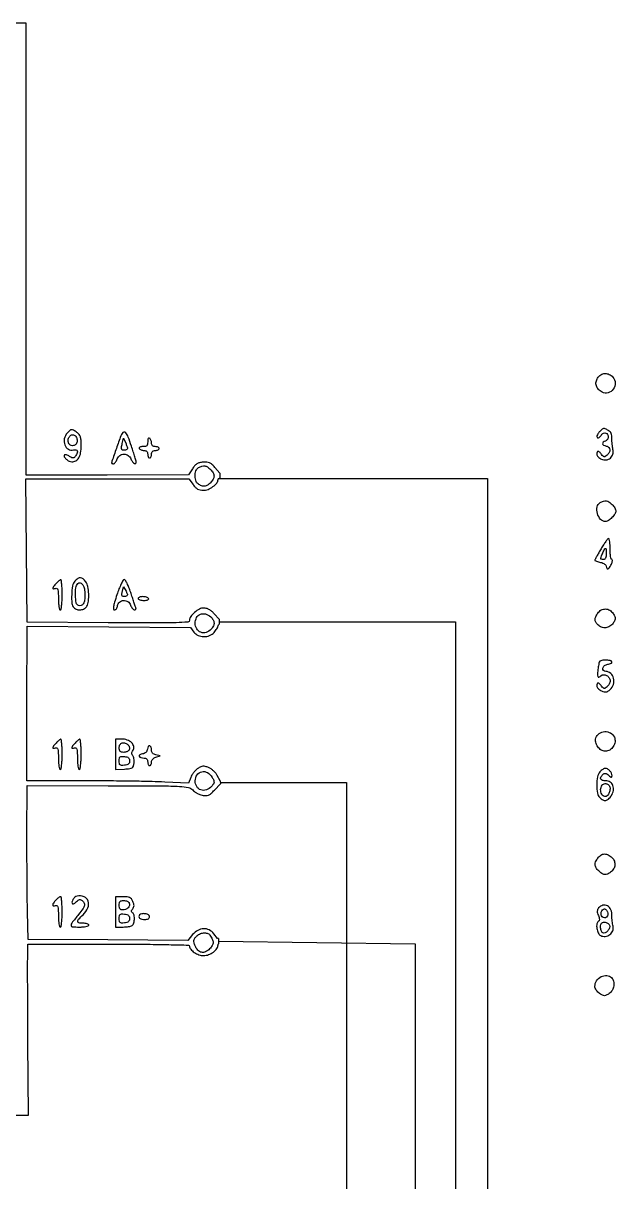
# Model space of a CAD drawing. Header units: millimetres. Extents: x 357084 to 357504, y 509210 to 509507.
# Drawn here: x 357161.07 to 357184.48, y 509430.18 to 509476.01 of the extents above; entities that cross this region are included whole.
import ezdxf

# ---------------------------------------------------------------- set-up
doc = ezdxf.new("R2010")
doc.units = ezdxf.units.MM

msp = doc.modelspace()

# ---------------------------------------------------------------- linework, layer by layer
for p, q in [((357168.831, 509458.208), (357168.838, 509458.017)), ((357168.814, 509452.438), (357168.814, 509452.234)), ((357168.854, 509446.036), (357168.86, 509445.929)), ((357168.783, 509439.809), (357168.783, 509439.601))]:
    msp.add_line(p, q)
at = {"color": 30}
for p, q in [((357168.783, 509457.999), (357179.418, 509457.999)), ((357179.418, 509457.999), (357179.418, 509397.579)), ((357168.814, 509452.336), (357178.152, 509452.336)), ((357178.152, 509452.336), (357178.152, 509394.325)), ((357168.857, 509445.982), (357173.844, 509445.982)), ((357173.844, 509445.982), (357173.844, 509383.772)), ((357168.783, 509439.705), (357176.554, 509439.601)), ((357176.554, 509439.601), (357176.554, 509371.744))]:
    msp.add_line(p, q, dxfattribs=at)
for points in [[(357168.838, 509458.208), (357168.831, 509458.208), (357168.638, 509458.437, 0.029934), (357168.526, 509458.555, 0.083303), (357168.431, 509458.618, 0.088791), (357168.324, 509458.645, 0.037176), (357168.175, 509458.643, 0.040727), (357168.034, 509458.62, 0.078279), (357167.929, 509458.575, 0.076223), (357167.841, 509458.499, 0.036896), (357167.753, 509458.379), (357167.602, 509458.138), (357164.391, 509458.135), (357161.181, 509458.132), (357161.181, 509467.069), (357161.181, 509476.005), (357156.225, 509476.005)], [(357168.814, 509452.438), (357168.616, 509452.65, 0.035109), (357168.515, 509452.744, 0.043929), (357168.408, 509452.816, 0.04916), (357168.303, 509452.861, 0.076894), (357168.207, 509452.876, 0.121249), (357168.034, 509452.833, 0.056384), (357167.841, 509452.703, 0.056906), (357167.688, 509452.538, 0.16022), (357167.639, 509452.39, -0.393369), (357167.574, 509452.32, -0.010349), (357167.108, 509452.296, -0.008223), (357166.303, 509452.285, -0.000875), (357164.429, 509452.293), (357161.219, 509452.313), (357161.198, 509455.147), (357161.178, 509457.982), (357164.394, 509457.982), (357167.611, 509457.982), (357167.778, 509457.757, 0.036482), (357167.87, 509457.65, 0.069892), (357167.96, 509457.581, 0.076149), (357168.06, 509457.544, 0.051338), (357168.181, 509457.532, 0.096379), (357168.37, 509457.568, 0.061464), (357168.566, 509457.677, 0.064415), (357168.717, 509457.82, 0.172587), (357168.766, 509457.958, -0.407568), (357168.824, 509458.017, -0.00002), (357168.838, 509458.017, -0.003644)], [(357168.854, 509446.036), (357168.848, 509446.036), (357168.735, 509446.254, 0.053765), (357168.675, 509446.344, 0.034321), (357168.589, 509446.435, 0.034287), (357168.49, 509446.514, 0.052968), (357168.394, 509446.566, 0.028984), (357168.264, 509446.611, 0.089899), (357168.171, 509446.62, 0.092744), (357168.083, 509446.596, 0.032082), (357167.968, 509446.531, 0.049746), (357167.886, 509446.465, 0.030829), (357167.804, 509446.373, 0.030752), (357167.733, 509446.271, 0.047689), (357167.686, 509446.174), (357167.602, 509445.947), (357166.663, 509445.994, 0.007079), (357166.157, 509446.012, 0.001801), (357165.337, 509446.028, 0.001836), (357164.399, 509446.038, 0.001858), (357163.465, 509446.042), (357161.207, 509446.042), (357161.213, 509449.102), (357161.219, 509452.162), (357164.446, 509452.132), (357167.674, 509452.101), (357167.812, 509451.925, 0.122326), (357167.98, 509451.795, 0.101027), (357168.202, 509451.746, 0.098721), (357168.429, 509451.788, 0.110905), (357168.613, 509451.914, 0.027063), (357168.671, 509451.984, 0.028583), (357168.721, 509452.059, 0.029783), (357168.756, 509452.128, 0.102457), (357168.766, 509452.176, -0.36535), (357168.814, 509452.234, -0.000236)], [(357168.783, 509439.809), (357168.75, 509439.809), (357168.602, 509439.997, 0.112939), (357168.418, 509440.146, 0.125675), (357168.195, 509440.192, 0.117254), (357167.965, 509440.126, 0.08993), (357167.763, 509439.959), (357167.573, 509439.732), (357164.418, 509439.752), (357161.264, 509439.772), (357161.239, 509440.86, -0.002881), (357161.229, 509441.411, -0.001008), (357161.222, 509442.203, -0.001), (357161.217, 509443.074, -0.001169), (357161.216, 509443.902), (357161.219, 509445.854), (357164.425, 509445.848, -0.000661), (357166.552, 509445.842, -0.011494), (357167.244, 509445.823, -0.034897), (357167.598, 509445.78, -0.173776), (357167.767, 509445.68, 0.059424), (357167.836, 509445.614, 0.033557), (357167.934, 509445.551, 0.033016), (357168.042, 509445.5, 0.045971), (357168.145, 509445.47, 0.044827), (357168.285, 509445.456, 0.104875), (357168.387, 509445.476, 0.082682), (357168.487, 509445.54, 0.020794), (357168.625, 509445.676), (357168.86, 509445.929)], [(357155.908, 509432.825), (357161.273, 509432.825), (357161.255, 509435.698, -0.000424), (357161.248, 509436.835, -0.000553), (357161.245, 509437.875, -0.000408), (357161.243, 509438.747, -0.005128), (357161.246, 509439.077), (357161.256, 509439.584), (357164.448, 509439.584, -0.001599), (357165.835, 509439.579, -0.004282), (357166.823, 509439.565, -0.001003), (357167.604, 509439.545, -0.406171), (357167.639, 509439.509, 0.177206), (357167.685, 509439.383, 0.069825), (357167.825, 509439.258, 0.064301), (357168.012, 509439.165, 0.083583), (357168.2, 509439.133, 0.089983), (357168.395, 509439.169, 0.071858), (357168.582, 509439.272, 0.077716), (357168.719, 509439.413, 0.154884), (357168.766, 509439.56, -0.200897), (357168.783, 509439.601, -0.000324)]]:
    msp.add_lwpolyline(points, format="xyb")
for points in [[(357184.367, 509462.008, -0.179856), (357184.459, 509461.778, -0.163442), (357184.383, 509461.533, -0.169819), (357184.178, 509461.39, -0.191336), (357183.939, 509461.415, -0.08305), (357183.796, 509461.524, -0.113959), (357183.714, 509461.663, -0.12072), (357183.704, 509461.819, -0.100943), (357183.765, 509461.972, -0.106286), (357183.892, 509462.098, -0.127738), (357184.052, 509462.15, -0.125072), (357184.219, 509462.117, -0.099458)], [(357183.849, 509459.859, 0.046512), (357183.776, 509459.771, 0.083733), (357183.737, 509459.686, 0.16921), (357183.741, 509459.627, 0.299948), (357183.779, 509459.602, 0.153825), (357183.803, 509459.609, 0.029782), (357183.84, 509459.638, 0.029146), (357183.88, 509459.678, 0.02332), (357183.918, 509459.726, -0.128219), (357183.999, 509459.792, -0.194797), (357184.088, 509459.796, -0.188903), (357184.156, 509459.736, -0.121534), (357184.182, 509459.633, -0.091671), (357184.173, 509459.587, -0.066724), (357184.149, 509459.542, -0.065174), (357184.112, 509459.504, -0.078133), (357184.069, 509459.479, 0.075202), (357183.983, 509459.43, 0.279596), (357183.962, 509459.374, 0.229167), (357184.002, 509459.32, 0.056941), (357184.107, 509459.28, -0.125373), (357184.208, 509459.224, -0.185766), (357184.251, 509459.133, -0.156066), (357184.226, 509459.024, -0.085267), (357184.136, 509458.919, -0.037994), (357184.068, 509458.871, -0.169615), (357184.02, 509458.861, -0.167015), (357183.977, 509458.883, -0.036575), (357183.921, 509458.948, 0.032768), (357183.842, 509459.043, 0.185372), (357183.783, 509459.071, 0.34643), (357183.744, 509459.045, 0.078175), (357183.731, 509458.962, 0.132443), (357183.745, 509458.912, 0.056845), (357183.786, 509458.856, 0.050737), (357183.847, 509458.803, 0.046698), (357183.919, 509458.762, 0.13766), (357184.102, 509458.734, 0.147959), (357184.268, 509458.807, 0.145713), (357184.367, 509458.96, 0.132521), (357184.371, 509459.149, -0.024481), (357184.354, 509459.239, -0.012319), (357184.34, 509459.354, -0.012202), (357184.331, 509459.473, -0.017696), (357184.33, 509459.579, 0.039196), (357184.324, 509459.692, 0.071377), (357184.299, 509459.781, 0.084769), (357184.254, 509459.848, 0.081157), (357184.189, 509459.898, 0.017688), (357184.064, 509459.96, 0.134659), (357184, 509459.97, 0.146509), (357183.943, 509459.945, 0.022188)], [(357162.807, 509459.797, 0.133316), (357162.692, 509459.571, 0.142209), (357162.712, 509459.324, 0.173355), (357162.852, 509459.158, 0.197603), (357163.058, 509459.13, -0.105279), (357163.153, 509459.135, -0.283791), (357163.201, 509459.092, -0.17242), (357163.198, 509459.007, -0.04616), (357163.135, 509458.883, -0.058507), (357163.09, 509458.829, -0.179882), (357163.047, 509458.81, -0.129294), (357162.992, 509458.821, -0.024814), (357162.903, 509458.87, 0.028178), (357162.839, 509458.905, 0.040122), (357162.778, 509458.928, 0.045876), (357162.729, 509458.937, 0.224652), (357162.703, 509458.928, 0.33141), (357162.693, 509458.861, 0.07953), (357162.765, 509458.767, 0.067031), (357162.878, 509458.685, 0.123356), (357162.987, 509458.658, 0.129856), (357163.149, 509458.701, 0.132711), (357163.266, 509458.817, 0.092728), (357163.337, 509459.015, 0.039182), (357163.359, 509459.297, 0.016048), (357163.352, 509459.514, 0.061632), (357163.327, 509459.646, 0.092796), (357163.277, 509459.739, 0.069927), (357163.192, 509459.818, 0.019959), (357163.053, 509459.907, 0.147108), (357162.977, 509459.926, 0.168768), (357162.909, 509459.898, 0.028359)], [(357163.194, 509459.453, -0.07293), (357163.174, 509459.387, -0.099657), (357163.138, 509459.338, -0.102999), (357163.086, 509459.307, -0.082639), (357163.022, 509459.296, -0.166849), (357162.916, 509459.333, -0.158289), (357162.852, 509459.427, -0.134097), (357162.85, 509459.555, -0.110714), (357162.912, 509459.676, -0.187067), (357163.008, 509459.73, -0.205029), (357163.11, 509459.702, -0.151924), (357163.182, 509459.596, -0.110212)], [(357164.973, 509459.784, 0.052906), (357164.926, 509459.686, 0.001182), (357164.751, 509459.19, 0.00079), (357164.573, 509458.68, 0.083761), (357164.56, 509458.607, 0.262533), (357164.566, 509458.598, 0.059284), (357164.583, 509458.59, 0.046744), (357164.608, 509458.585, 0.030044), (357164.637, 509458.583, 0.17856), (357164.672, 509458.596, 0.048871), (357164.713, 509458.638, 0.042913), (357164.753, 509458.699, 0.033464), (357164.786, 509458.771, -0.054906), (357164.83, 509458.856, -0.092103), (357164.885, 509458.914, -0.09468), (357164.957, 509458.947, -0.06085), (357165.048, 509458.958, -0.063752), (357165.139, 509458.947, -0.085559), (357165.214, 509458.913, -0.082383), (357165.275, 509458.854, -0.054658), (357165.325, 509458.771, 0.047216), (357165.389, 509458.66, 0.099819), (357165.461, 509458.592, 0.289891), (357165.511, 509458.592, 0.255011), (357165.537, 509458.639, 0.071955), (357165.531, 509458.679, 0.001899), (357165.48, 509458.85, 0.003951), (357165.417, 509459.05, 0.002688), (357165.343, 509459.277, 0.009724), (357165.215, 509459.637, 0.067425), (357165.126, 509459.802, 0.276776), (357165.05, 509459.834, 0.223169)], [(357165.111, 509459.121, -0.072569), (357165.013, 509459.113, -0.267691), (357164.963, 509459.146, -0.153688), (357164.951, 509459.225, -0.023647), (357164.983, 509459.381), (357165.037, 509459.597), (357165.13, 509459.371, -0.014739), (357165.177, 509459.247, -0.102412), (357165.186, 509459.183, -0.220938), (357165.164, 509459.145, -0.101007)], [(357165.987, 509459.451, -0.043322), (357165.979, 509459.352, -0.154261), (357165.95, 509459.296, -0.154261), (357165.894, 509459.267, -0.043322), (357165.795, 509459.259, 0.035659), (357165.723, 509459.254, 0.083483), (357165.671, 509459.237, 0.1651), (357165.648, 509459.213, 0.253782), (357165.649, 509459.184, 0.111412), (357165.678, 509459.155, 0.050262), (357165.725, 509459.131, 0.046318), (357165.782, 509459.114, 0.046881), (357165.841, 509459.109, -0.077002), (357165.904, 509459.099, -0.12387), (357165.95, 509459.071, -0.121293), (357165.978, 509459.023, -0.072026), (357165.987, 509458.958, 0.048028), (357165.993, 509458.901, 0.068025), (357166.009, 509458.852, 0.088204), (357166.034, 509458.82, 0.191087), (357166.062, 509458.808, 0.191087), (357166.091, 509458.82, 0.088204), (357166.115, 509458.852, 0.068025), (357166.132, 509458.901, 0.048028), (357166.137, 509458.958, -0.072254), (357166.147, 509459.024, -0.124864), (357166.175, 509459.071, -0.124864), (357166.222, 509459.099, -0.072254), (357166.288, 509459.109, 0.048028), (357166.345, 509459.114, 0.068025), (357166.394, 509459.131, 0.088204), (357166.426, 509459.155, 0.191087), (357166.438, 509459.184, 0.191087), (357166.426, 509459.212, 0.088204), (357166.394, 509459.237, 0.068025), (357166.345, 509459.253, 0.048028), (357166.288, 509459.259, -0.072026), (357166.223, 509459.268, -0.121293), (357166.176, 509459.296, -0.12387), (357166.147, 509459.342, -0.077002), (357166.137, 509459.405, 0.046881), (357166.132, 509459.464, 0.046318), (357166.115, 509459.521, 0.050262), (357166.091, 509459.569, 0.111412), (357166.062, 509459.597, 0.253782), (357166.033, 509459.598, 0.1651), (357166.009, 509459.575, 0.083483), (357165.992, 509459.523, 0.035659)], [(357168.465, 509458.358, -0.060356), (357168.573, 509458.221, -0.136912), (357168.608, 509458.095, -0.136912), (357168.573, 509457.969, -0.060356), (357168.465, 509457.832, -0.038141), (357168.347, 509457.731, -0.119354), (357168.251, 509457.691, -0.122095), (357168.149, 509457.699, -0.040813), (357168.01, 509457.76, -0.180242), (357167.902, 509457.882, -0.086554), (357167.861, 509458.091, -0.086671), (357167.893, 509458.301, -0.18153), (357167.996, 509458.427, -0.051482), (357168.131, 509458.488, -0.117486), (357168.241, 509458.497, -0.113777), (357168.347, 509458.456, -0.04656)], [(357184.332, 509456.974, -0.033666), (357184.389, 509456.908, -0.032922), (357184.438, 509456.834, -0.034745), (357184.472, 509456.764, -0.095343), (357184.482, 509456.711, -0.147232), (357184.447, 509456.593, -0.048572), (357184.331, 509456.451, -0.04854), (357184.191, 509456.334, -0.150605), (357184.075, 509456.298, -0.21174), (357183.882, 509456.383, -0.115272), (357183.755, 509456.613, -0.116485), (357183.743, 509456.873, -0.217494), (357183.863, 509457.043, -0.051482), (357183.997, 509457.104, -0.117486), (357184.108, 509457.113, -0.113777), (357184.213, 509457.072, -0.04656)], [(357183.899, 509455.216, 0.003909), (357183.806, 509455.057, 0.005877), (357183.727, 509454.918, 0.002611), (357183.663, 509454.798, 0.122978), (357183.656, 509454.771, 0.286566), (357183.667, 509454.754, 0.020421), (357183.722, 509454.729, 0.023815), (357183.795, 509454.705, 0.015334), (357183.881, 509454.683, -0.042631), (357183.968, 509454.656, -0.054928), (357184.041, 509454.617, -0.066074), (357184.09, 509454.571, -0.177007), (357184.107, 509454.527, 0.111908), (357184.125, 509454.446, 0.397552), (357184.171, 509454.428, 0.15249), (357184.236, 509454.482, 0.03568), (357184.306, 509454.609, 0.028534), (357184.335, 509454.68, 0.055105), (357184.347, 509454.741, 0.092261), (357184.344, 509454.781, 0.33772), (357184.325, 509454.796, -0.341421), (357184.298, 509454.816, -0.02288), (357184.277, 509454.917, -0.025334), (357184.262, 509455.05, -0.015485), (357184.257, 509455.209, 0.013087), (357184.253, 509455.367, 0.021529), (357184.24, 509455.5, 0.017105), (357184.222, 509455.603, 0.354844), (357184.199, 509455.622, 0.227859), (357184.167, 509455.606, 0.009417), (357184.087, 509455.503, 0.014737), (357183.996, 509455.371, 0.009753)], [(357184.107, 509455.021, -0.033607), (357184.1, 509454.922, -0.082504), (357184.079, 509454.852, -0.12651), (357184.043, 509454.811, -0.152103), (357183.994, 509454.796, -0.054344), (357183.915, 509454.804, -0.324642), (357183.889, 509454.834, -0.124228), (357183.898, 509454.893, -0.007787), (357183.969, 509455.055, -0.008619), (357184.046, 509455.218, -0.350991), (357184.08, 509455.234, -0.33588), (357184.104, 509455.205, -0.0083)], [(357162.364, 509453.846, 0.018722), (357162.265, 509453.728, 0.14285), (357162.238, 509453.662, 0.465498), (357162.264, 509453.636, 0.073147), (357162.345, 509453.654, -0.228754), (357162.4, 509453.649, -0.193975), (357162.436, 509453.602, -0.05944), (357162.454, 509453.488, -0.008451), (357162.458, 509453.249, 0.015524), (357162.463, 509453.076, 0.025983), (357162.48, 509452.931, 0.024203), (357162.503, 509452.823, 0.339177), (357162.533, 509452.801, 0.358912), (357162.564, 509452.826, 0.01702), (357162.587, 509452.97, 0.020476), (357162.603, 509453.161, 0.010616), (357162.608, 509453.401, 0.008799), (357162.604, 509453.631, 0.014817), (357162.591, 509453.824, 0.008584), (357162.574, 509453.978, 0.408912), (357162.552, 509453.996, 0.121047), (357162.522, 509453.985, 0.020563), (357162.473, 509453.949, 0.021408), (357162.418, 509453.901, 0.017617)], [(357163.108, 509453.94, 0.143324), (357163.018, 509453.754, 0.03341), (357162.983, 509453.406, 0.032318), (357162.994, 509453.059, 0.173903), (357163.074, 509452.891, 0.125883), (357163.194, 509452.819, 0.098471), (357163.347, 509452.806, 0.101395), (357163.489, 509452.851, 0.142728), (357163.582, 509452.946, 0.094714), (357163.645, 509453.149, 0.038582), (357163.655, 509453.438, 0.03843), (357163.622, 509453.724, 0.104575), (357163.542, 509453.91, 0.062217), (357163.437, 509454.027, 0.16223), (357163.334, 509454.069, 0.16369), (357163.226, 509454.041, 0.063623)], [(357164.771, 509453.401, 0.006828), (357164.678, 509453.104, 0.032664), (357164.638, 509452.931, 0.073516), (357164.637, 509452.833, 0.375299), (357164.675, 509452.801, 0.153832), (357164.715, 509452.813, 0.081302), (357164.753, 509452.85, 0.068146), (357164.783, 509452.905, 0.055687), (357164.799, 509452.97, -0.179705), (357164.877, 509453.113, -0.169587), (357165.032, 509453.175, -0.158085), (357165.2, 509453.129, -0.15801), (357165.31, 509452.993, 0.035988), (357165.344, 509452.92, 0.045109), (357165.386, 509452.857, 0.051702), (357165.43, 509452.814, 0.170793), (357165.468, 509452.801, 0.123002), (357165.497, 509452.808, 0.148208), (357165.518, 509452.828, 0.12912), (357165.525, 509452.859, 0.083228), (357165.518, 509452.894, -0.006641), (357165.497, 509452.955, -0.00058), (357165.445, 509453.11, -0.000761), (357165.383, 509453.294, -0.000592), (357165.316, 509453.495, 0.015088), (357165.246, 509453.69, 0.022875), (357165.171, 509453.853, 0.019264), (357165.102, 509453.978, 0.261508), (357165.058, 509454.002, 0.272821), (357165.014, 509453.976, 0.014763), (357164.937, 509453.826, 0.019657), (357164.853, 509453.632, 0.012747)], [(357163.508, 509453.406, -0.036283), (357163.491, 509453.189, -0.096196), (357163.44, 509453.044, -0.170592), (357163.358, 509452.975, -0.184131), (357163.254, 509452.975, -0.260009), (357163.164, 509453.083, -0.038833), (357163.131, 509453.376, -0.040563), (357163.146, 509453.677, -0.165195), (357163.226, 509453.84, -0.262829), (357163.324, 509453.867, -0.190419), (357163.418, 509453.8, -0.095328), (357163.486, 509453.632, -0.049942)], [(357165.113, 509453.338, -0.052424), (357165.017, 509453.327, -0.265685), (357164.972, 509453.352, -0.177653), (357164.96, 509453.414, -0.02393), (357164.988, 509453.545), (357165.033, 509453.72), (357165.13, 509453.542, -0.01737), (357165.179, 509453.443, -0.127999), (357165.187, 509453.392, -0.245284), (357165.167, 509453.36, -0.076258)], [(357165.612, 509453.251, 0.257909), (357165.628, 509453.222, 0.061379), (357165.679, 509453.198, 0.048032), (357165.753, 509453.182, 0.031003), (357165.841, 509453.176, 0.027979), (357165.93, 509453.181, 0.069343), (357165.994, 509453.197, 0.145541), (357166.024, 509453.222, 0.297719), (357166.025, 509453.251, 0.130646), (357165.994, 509453.28, 0.045439), (357165.938, 509453.304, 0.041396), (357165.869, 509453.321, 0.037634), (357165.795, 509453.326, 0.039081), (357165.725, 509453.321, 0.058208), (357165.666, 509453.304, 0.076538), (357165.625, 509453.28, 0.222681)], [(357168.478, 509452.526, -0.073135), (357168.574, 509452.409, -0.129862), (357168.609, 509452.291, -0.125464), (357168.581, 509452.167, -0.065838), (357168.491, 509452.037, -0.13141), (357168.297, 509451.911, -0.170563), (357168.085, 509451.916, -0.171484), (357167.925, 509452.052, -0.132849), (357167.865, 509452.275, -0.123608), (357167.92, 509452.495, -0.17431), (357168.069, 509452.629, -0.16831), (357168.273, 509452.64, -0.114782)], [(357184.376, 509452.656, -0.024542), (357184.444, 509452.54, -0.121059), (357184.462, 509452.468, -0.121059), (357184.444, 509452.395, -0.024542), (357184.376, 509452.28, -0.10464), (357184.251, 509452.155, -0.115118), (357184.089, 509452.097, -0.116628), (357183.921, 509452.117, -0.109496), (357183.774, 509452.21, -0.063235), (357183.69, 509452.318, -0.133388), (357183.663, 509452.42, -0.114228), (357183.688, 509452.532, -0.039632), (357183.773, 509452.676, -0.113311), (357183.909, 509452.799, -0.136586), (357184.076, 509452.839, -0.133716), (357184.242, 509452.788, -0.106532)], [(357183.783, 509450.498, 0.013022), (357183.759, 509450.27, 0.10902), (357183.773, 509450.168, 0.420795), (357183.818, 509450.148, 0.102825), (357183.894, 509450.198, -0.196813), (357183.995, 509450.24, -0.12948), (357184.119, 509450.208, -0.117587), (357184.22, 509450.116, -0.150018), (357184.257, 509449.996, -0.072714), (357184.248, 509449.936, -0.044591), (357184.221, 509449.869, -0.043752), (357184.182, 509449.806, -0.058713), (357184.136, 509449.758, -0.037994), (357184.068, 509449.709, -0.169615), (357184.02, 509449.699, -0.167015), (357183.977, 509449.721, -0.036575), (357183.921, 509449.786, 0.032768), (357183.842, 509449.881, 0.185372), (357183.783, 509449.909, 0.34643), (357183.744, 509449.883, 0.078175), (357183.731, 509449.8, 0.132443), (357183.745, 509449.75, 0.056845), (357183.786, 509449.695, 0.050737), (357183.847, 509449.642, 0.046698), (357183.919, 509449.601, 0.037315), (357184.023, 509449.562, 0.107293), (357184.099, 509449.557, 0.108446), (357184.17, 509449.585, 0.038587), (357184.257, 509449.651, 0.134151), (357184.388, 509449.857, 0.134859), (357184.396, 509450.1, 0.154036), (357184.282, 509450.291, 0.183279), (357184.086, 509450.365, -0.208979), (357183.992, 509450.406, -0.258275), (357183.97, 509450.497, -0.165408), (357184.039, 509450.6, -0.127972), (357184.164, 509450.652, 0.060716), (357184.304, 509450.69, 0.441821), (357184.326, 509450.748, 0.235674), (357184.253, 509450.801, 0.041871), (357184.079, 509450.816, 0.030774), (357183.927, 509450.806, 0.17641), (357183.856, 509450.77, 0.138349), (357183.816, 509450.692, 0.016514)], [(357162.364, 509447.538, 0.018722), (357162.265, 509447.42, 0.14285), (357162.238, 509447.354, 0.465498), (357162.264, 509447.328, 0.073147), (357162.345, 509447.346, -0.228754), (357162.4, 509447.341, -0.193975), (357162.436, 509447.294, -0.05944), (357162.454, 509447.18, -0.008451), (357162.458, 509446.941, 0.015524), (357162.463, 509446.768, 0.025983), (357162.48, 509446.623, 0.024203), (357162.503, 509446.515, 0.339177), (357162.533, 509446.493, 0.358912), (357162.564, 509446.518, 0.01702), (357162.587, 509446.662, 0.020476), (357162.603, 509446.853, 0.010616), (357162.608, 509447.093, 0.008799), (357162.604, 509447.323, 0.014817), (357162.591, 509447.516, 0.008584), (357162.574, 509447.67, 0.408912), (357162.552, 509447.688, 0.121047), (357162.522, 509447.677, 0.020563), (357162.473, 509447.641, 0.021408), (357162.418, 509447.593, 0.017617)], [(357163.115, 509447.538, 0.018722), (357163.016, 509447.42, 0.14285), (357162.989, 509447.354, 0.465498), (357163.015, 509447.328, 0.073147), (357163.096, 509447.346, -0.228754), (357163.151, 509447.341, -0.193975), (357163.187, 509447.294, -0.05944), (357163.205, 509447.18, -0.008451), (357163.209, 509446.941, 0.015524), (357163.214, 509446.768, 0.025983), (357163.231, 509446.623, 0.024203), (357163.254, 509446.515, 0.339177), (357163.284, 509446.493, 0.358912), (357163.315, 509446.518, 0.01702), (357163.338, 509446.662, 0.020476), (357163.354, 509446.853, 0.010616), (357163.359, 509447.093, 0.008799), (357163.355, 509447.323, 0.014817), (357163.342, 509447.516, 0.008584), (357163.325, 509447.67, 0.408912), (357163.303, 509447.688, 0.121047), (357163.273, 509447.677, 0.020563), (357163.224, 509447.641, 0.021408), (357163.169, 509447.593, 0.017617)], [(357164.711, 509447.089), (357164.711, 509446.484), (357165.067, 509446.507, 0.013775), (357165.281, 509446.527, 0.110399), (357165.373, 509446.56, 0.177322), (357165.422, 509446.622, 0.049048), (357165.449, 509446.746, 0.035057), (357165.453, 509446.834, 0.036707), (357165.444, 509446.92, 0.039404), (357165.425, 509446.993, 0.11417), (357165.398, 509447.037, -0.102495), (357165.37, 509447.079, -0.105885), (357165.362, 509447.128, -0.084734), (357165.374, 509447.184, -0.043777), (357165.407, 509447.249, 0.193295), (357165.434, 509447.399, 0.146096), (357165.354, 509447.547, 0.110771), (357165.181, 509447.656, 0.086143), (357164.962, 509447.694), (357164.711, 509447.694)], [(357184.424, 509447.767, -0.139604), (357184.451, 509447.587, -0.11069), (357184.384, 509447.4, -0.110995), (357184.244, 509447.261, -0.141013), (357184.069, 509447.211, -0.142759), (357183.908, 509447.258, -0.096519), (357183.769, 509447.391, -0.095654), (357183.688, 509447.567, -0.136994), (357183.694, 509447.738, -0.164932), (357183.825, 509447.915, -0.143446), (357184.044, 509447.989, -0.140629), (357184.272, 509447.934, -0.157315)], [(357165.215, 509447.46, -0.143912), (357165.268, 509447.364, -0.190886), (357165.252, 509447.266, -0.159401), (357165.168, 509447.194, -0.09976), (357165.041, 509447.168, -0.050326), (357164.951, 509447.178, -0.152702), (357164.898, 509447.207, -0.146716), (357164.869, 509447.262, -0.045238), (357164.861, 509447.356, -0.13404), (357164.893, 509447.476, -0.190722), (357164.979, 509447.543, -0.166748), (357165.098, 509447.537, -0.102473)], [(357165.974, 509447.301, -0.070443), (357165.952, 509447.227, -0.091021), (357165.912, 509447.168, -0.091021), (357165.854, 509447.128, -0.070443), (357165.78, 509447.107, 0.093086), (357165.677, 509447.072, 0.370722), (357165.656, 509447.014, 0.238851), (357165.715, 509446.96, 0.067958), (357165.841, 509446.943, -0.077002), (357165.904, 509446.933, -0.12387), (357165.95, 509446.905, -0.121293), (357165.978, 509446.858, -0.072026), (357165.987, 509446.793, 0.048028), (357165.993, 509446.736, 0.068025), (357166.009, 509446.687, 0.088204), (357166.034, 509446.654, 0.191087), (357166.062, 509446.643, 0.181749), (357166.091, 509446.654, 0.091136), (357166.115, 509446.684, 0.071066), (357166.132, 509446.73, 0.051125), (357166.137, 509446.784, -0.103794), (357166.15, 509446.843, -0.073775), (357166.186, 509446.901, -0.068592), (357166.241, 509446.949, -0.067456), (357166.306, 509446.982), (357166.475, 509447.037), (357166.306, 509447.071, -0.065161), (357166.237, 509447.094, -0.086444), (357166.183, 509447.133, -0.095197), (357166.149, 509447.184, -0.098245), (357166.137, 509447.244, 0.070187), (357166.12, 509447.368, 0.243971), (357166.066, 509447.425, 0.362444), (357166.008, 509447.403, 0.093331)], [(357165.274, 509446.831, -0.086629), (357165.262, 509446.76, -0.132039), (357165.226, 509446.709, -0.10493), (357165.164, 509446.676, -0.041844), (357165.067, 509446.657, -0.031206), (357164.953, 509446.651, -0.174181), (357164.897, 509446.672, -0.184152), (357164.868, 509446.723, -0.035595), (357164.861, 509446.831, -0.035595), (357164.868, 509446.938, -0.184152), (357164.897, 509446.99, -0.174181), (357164.953, 509447.01, -0.031206), (357165.067, 509447.004, -0.041844), (357165.164, 509446.985, -0.10493), (357165.226, 509446.952, -0.132039), (357165.262, 509446.901, -0.086629)], [(357168.536, 509446.179, -0.02391), (357168.596, 509446.058, -0.123719), (357168.608, 509445.984, -0.134716), (357168.584, 509445.917, -0.030376), (357168.508, 509445.822, -0.120874), (357168.304, 509445.684, -0.172679), (357168.088, 509445.682, -0.180716), (357167.926, 509445.815, -0.132201), (357167.865, 509446.042, -0.148449), (357167.937, 509446.28, -0.197652), (357168.122, 509446.404, -0.18499), (357168.352, 509446.366, -0.133366)], [(357183.855, 509446.398, 0.139141), (357183.76, 509446.204, 0.04413), (357183.729, 509445.88, 0.043829), (357183.755, 509445.558, 0.155315), (357183.849, 509445.377, 0.075471), (357183.972, 509445.286, 0.163509), (357184.086, 509445.268, 0.148713), (357184.196, 509445.322, 0.059073), (357184.305, 509445.452, 0.10038), (357184.387, 509445.656, 0.134784), (357184.369, 509445.854, 0.15834), (357184.259, 509445.993, 0.151428), (357184.085, 509446.044, -0.065595), (357183.955, 509446.059, -0.227156), (357183.891, 509446.112, -0.237651), (357183.894, 509446.193, -0.07061), (357183.97, 509446.294, -0.079493), (357184.021, 509446.33, -0.155897), (357184.07, 509446.338, -0.114114), (357184.124, 509446.317, -0.032651), (357184.196, 509446.26, 0.012651), (357184.271, 509446.195, 0.146682), (357184.306, 509446.181, 0.375523), (357184.326, 509446.195, 0.059136), (357184.332, 509446.246, 0.113707), (357184.31, 509446.343, 0.072791), (357184.244, 509446.439, 0.074345), (357184.155, 509446.511, 0.13339), (357184.066, 509446.535, 0.110179), (357184.024, 509446.526, 0.034919), (357183.969, 509446.495, 0.032941), (357183.909, 509446.45, 0.031247)], [(357184.222, 509445.855, -0.151483), (357184.254, 509445.73, -0.083754), (357184.22, 509445.575, -0.094335), (357184.143, 509445.454, -0.256088), (357184.049, 509445.423, -0.227257), (357183.927, 509445.513, -0.129137), (357183.884, 509445.695, -0.137967), (357183.938, 509445.867, -0.254112), (357184.062, 509445.934, -0.0638), (357184.108, 509445.929, -0.051685), (357184.155, 509445.911, -0.053399), (357184.195, 509445.886, -0.085813)], [(357184.336, 509443.002, -0.104479), (357184.425, 509442.865, -0.120094), (357184.445, 509442.71, -0.113476), (357184.392, 509442.557, -0.086094), (357184.272, 509442.424, -0.067333), (357184.152, 509442.353, -0.130103), (357184.041, 509442.337, -0.117533), (357183.93, 509442.378, -0.049336), (357183.806, 509442.48, -0.049921), (357183.702, 509442.608, -0.130881), (357183.664, 509442.72, -0.125563), (357183.686, 509442.838, -0.044201), (357183.773, 509442.989, -0.096082), (357183.893, 509443.105, -0.139334), (357184.034, 509443.149, -0.128064), (357184.185, 509443.113, -0.074833)], [(357162.357, 509441.324, 0.028026), (357162.264, 509441.209, 0.14306), (357162.237, 509441.133, 0.416115), (357162.267, 509441.1, 0.104131), (357162.345, 509441.113, -0.228754), (357162.4, 509441.108, -0.193975), (357162.436, 509441.062, -0.05944), (357162.454, 509440.947, -0.008451), (357162.458, 509440.708, 0.015524), (357162.463, 509440.535, 0.025983), (357162.48, 509440.391, 0.024203), (357162.503, 509440.282, 0.339177), (357162.533, 509440.26, 0.358912), (357162.564, 509440.285, 0.01702), (357162.587, 509440.429, 0.020476), (357162.603, 509440.62, 0.010616), (357162.608, 509440.86, 0.009911), (357162.603, 509441.091, 0.0164), (357162.589, 509441.285, 0.01031), (357162.57, 509441.439, 0.371934), (357162.545, 509441.461, 0.130443), (357162.512, 509441.453, 0.028185), (357162.463, 509441.421, 0.027601), (357162.409, 509441.376, 0.02333)], [(357163.196, 509441.481, 0.128276), (357163.109, 509441.436, 0.075426), (357163.034, 509441.345, 0.084537), (357162.995, 509441.246, 0.251977), (357163.016, 509441.179, 0.276642), (357163.038, 509441.173, 0.052796), (357163.077, 509441.19, 0.042865), (357163.125, 509441.222, 0.027228), (357163.176, 509441.267, -0.037303), (357163.242, 509441.324, -0.119242), (357163.296, 509441.347, -0.1468), (357163.347, 509441.34, -0.067908), (357163.404, 509441.304, -0.095647), (357163.482, 509441.21, -0.192247), (357163.493, 509441.116, -0.090973), (357163.433, 509440.991, -0.01257), (357163.258, 509440.76, 0.0051), (357162.989, 509440.418, 0.176471), (357162.958, 509440.322, 0.381389), (357163.009, 509440.269, 0.017628), (357163.279, 509440.26, 0.018609), (357163.425, 509440.265, 0.03019), (357163.548, 509440.282, 0.030871), (357163.638, 509440.305, 0.323693), (357163.659, 509440.335, 0.254951), (357163.644, 509440.364, 0.06271), (357163.593, 509440.388, 0.048861), (357163.52, 509440.404, 0.031626), (357163.434, 509440.41, -0.0422), (357163.266, 509440.424, -0.365622), (357163.222, 509440.477, -0.188111), (357163.257, 509440.567, -0.015766), (357163.434, 509440.748, 0.102477), (357163.622, 509441.02, 0.17989), (357163.633, 509441.29, 0.226545), (357163.471, 509441.461, 0.147579)], [(357164.711, 509440.86), (357164.711, 509440.26), (357164.967, 509440.26, 0.015647), (357165.074, 509440.263, 0.014556), (357165.184, 509440.273, 0.014716), (357165.28, 509440.288, 0.046719), (357165.343, 509440.305, 0.216285), (357165.423, 509440.386, 0.068985), (357165.46, 509440.556, 0.06867), (357165.449, 509440.73, 0.20788), (357165.383, 509440.825, -0.113768), (357165.354, 509440.854, -0.159937), (357165.345, 509440.888, -0.113479), (357165.358, 509440.931, -0.042642), (357165.394, 509440.982, 0.070411), (357165.432, 509441.044, 0.098731), (357165.446, 509441.107, 0.079498), (357165.435, 509441.181, 0.032035), (357165.399, 509441.276, 0.05925), (357165.342, 509441.37, 0.115271), (357165.273, 509441.426, 0.08766), (357165.174, 509441.453, 0.024441), (357165.013, 509441.461), (357164.711, 509441.461)], [(357165.26, 509441.208, -0.16024), (357165.265, 509441.113, -0.125975), (357165.213, 509441.023, -0.107465), (357165.116, 509440.958, -0.093312), (357164.996, 509440.936, -0.095825), (357164.935, 509440.947, -0.142106), (357164.893, 509440.98, -0.111138), (357164.869, 509441.038, -0.045353), (357164.861, 509441.123, -0.045238), (357164.869, 509441.217, -0.146716), (357164.898, 509441.273, -0.152702), (357164.951, 509441.302, -0.050326), (357165.041, 509441.311, -0.053494), (357165.112, 509441.303, -0.0568), (357165.179, 509441.281, -0.063584), (357165.232, 509441.247, -0.128111)], [(357165.274, 509440.598, -0.086629), (357165.262, 509440.527, -0.132039), (357165.226, 509440.477, -0.10493), (357165.164, 509440.443, -0.041844), (357165.067, 509440.424, -0.031206), (357164.953, 509440.418, -0.174181), (357164.897, 509440.439, -0.184152), (357164.868, 509440.49, -0.035595), (357164.861, 509440.598, -0.035595), (357164.868, 509440.705, -0.184152), (357164.897, 509440.757, -0.174181), (357164.953, 509440.778, -0.031206), (357165.067, 509440.772, -0.041844), (357165.164, 509440.752, -0.10493), (357165.226, 509440.719, -0.132039), (357165.262, 509440.668, -0.086629)], [(357165.664, 509440.737, 0.209008), (357165.64, 509440.676, 0.2139), (357165.669, 509440.617, 0.11631), (357165.756, 509440.574, 0.056552), (357165.879, 509440.56, 0.049343), (357165.955, 509440.568, 0.088683), (357166.013, 509440.59, 0.117066), (357166.049, 509440.626, 0.1393), (357166.062, 509440.673, 0.276062), (357166.021, 509440.742, 0.083344), (357165.899, 509440.783, 0.075333), (357165.759, 509440.785, 0.162768)], [(357183.804, 509441.014, 0.064199), (357183.763, 509440.948, 0.0993), (357183.748, 509440.884, 0.083131), (357183.757, 509440.81, 0.034049), (357183.792, 509440.716, -0.031672), (357183.823, 509440.636, -0.06318), (357183.835, 509440.57, -0.090672), (357183.828, 509440.519, -0.177845), (357183.803, 509440.488, 0.215123), (357183.734, 509440.386, 0.079078), (357183.732, 509440.207, 0.075652), (357183.787, 509440.028, 0.159164), (357183.886, 509439.924, 0.1499), (357184.068, 509439.889, 0.136132), (357184.246, 509439.959, 0.138111), (357184.361, 509440.109, 0.155616), (357184.373, 509440.29, -0.021776), (357184.355, 509440.382, -0.012496), (357184.34, 509440.495, -0.012467), (357184.331, 509440.608, -0.020265), (357184.33, 509440.705, 0.104522), (357184.286, 509440.943, 0.164239), (357184.152, 509441.098, 0.202365), (357183.973, 509441.122, 0.153642)], [(357184.157, 509440.86, -0.13575), (357184.167, 509440.749, -0.158748), (357184.118, 509440.655, -0.198612), (357184.032, 509440.622, -0.194633), (357183.947, 509440.658, -0.155991), (357183.902, 509440.744, -0.106879), (357183.907, 509440.854, -0.11812), (357183.956, 509440.944, -0.213408), (357184.032, 509440.978, -0.125507), (357184.065, 509440.97, -0.064084), (357184.101, 509440.944, -0.057495), (357184.133, 509440.906, -0.054869)], [(357184.232, 509440.334, -0.17993), (357184.233, 509440.223, -0.096683), (357184.162, 509440.104, -0.106573), (357184.058, 509440.029, -0.246958), (357183.964, 509440.035, -0.122868), (357183.932, 509440.067, -0.047593), (357183.906, 509440.125, -0.043435), (357183.887, 509440.195, -0.041109), (357183.881, 509440.269, -0.047237), (357183.89, 509440.356, -0.126992), (357183.916, 509440.411, -0.147714), (357183.963, 509440.442, -0.072656), (357184.034, 509440.453, -0.071339), (357184.096, 509440.444, -0.063658), (357184.155, 509440.418, -0.066843), (357184.203, 509440.379, -0.099894)], [(357168.445, 509439.941, -0.051804), (357168.54, 509439.786, -0.117633), (357168.57, 509439.653, -0.1271), (357168.535, 509439.527, -0.065805), (357168.435, 509439.397, -0.085742), (357168.27, 509439.28, -0.164171), (357168.11, 509439.261, -0.161642), (357167.97, 509439.343, -0.082553), (357167.861, 509439.518, -0.027248), (357167.817, 509439.642, -0.100348), (357167.81, 509439.725, -0.114434), (357167.836, 509439.798, -0.040895), (357167.904, 509439.886, -0.093877), (357168.033, 509439.984, -0.090376), (357168.19, 509440.029, -0.100861), (357168.339, 509440.014, -0.153812)], [(357184.317, 509438.26, -0.137414), (357184.397, 509438.118, -0.09853), (357184.405, 509437.935, -0.094763), (357184.341, 509437.757, -0.115293), (357184.219, 509437.63, -0.024542), (357184.104, 509437.562, -0.121059), (357184.032, 509437.544, -0.121059), (357183.959, 509437.562, -0.024542), (357183.844, 509437.63, -0.053596), (357183.772, 509437.689, -0.048289), (357183.711, 509437.764, -0.051228), (357183.67, 509437.843, -0.094993), (357183.656, 509437.914, -0.146842), (357183.722, 509438.135, -0.127033), (357183.903, 509438.298, -0.137846), (357184.128, 509438.345, -0.181877)]]:
    msp.add_lwpolyline(points, format="xyb", close=True)

doc.saveas('drawing.dxf')
